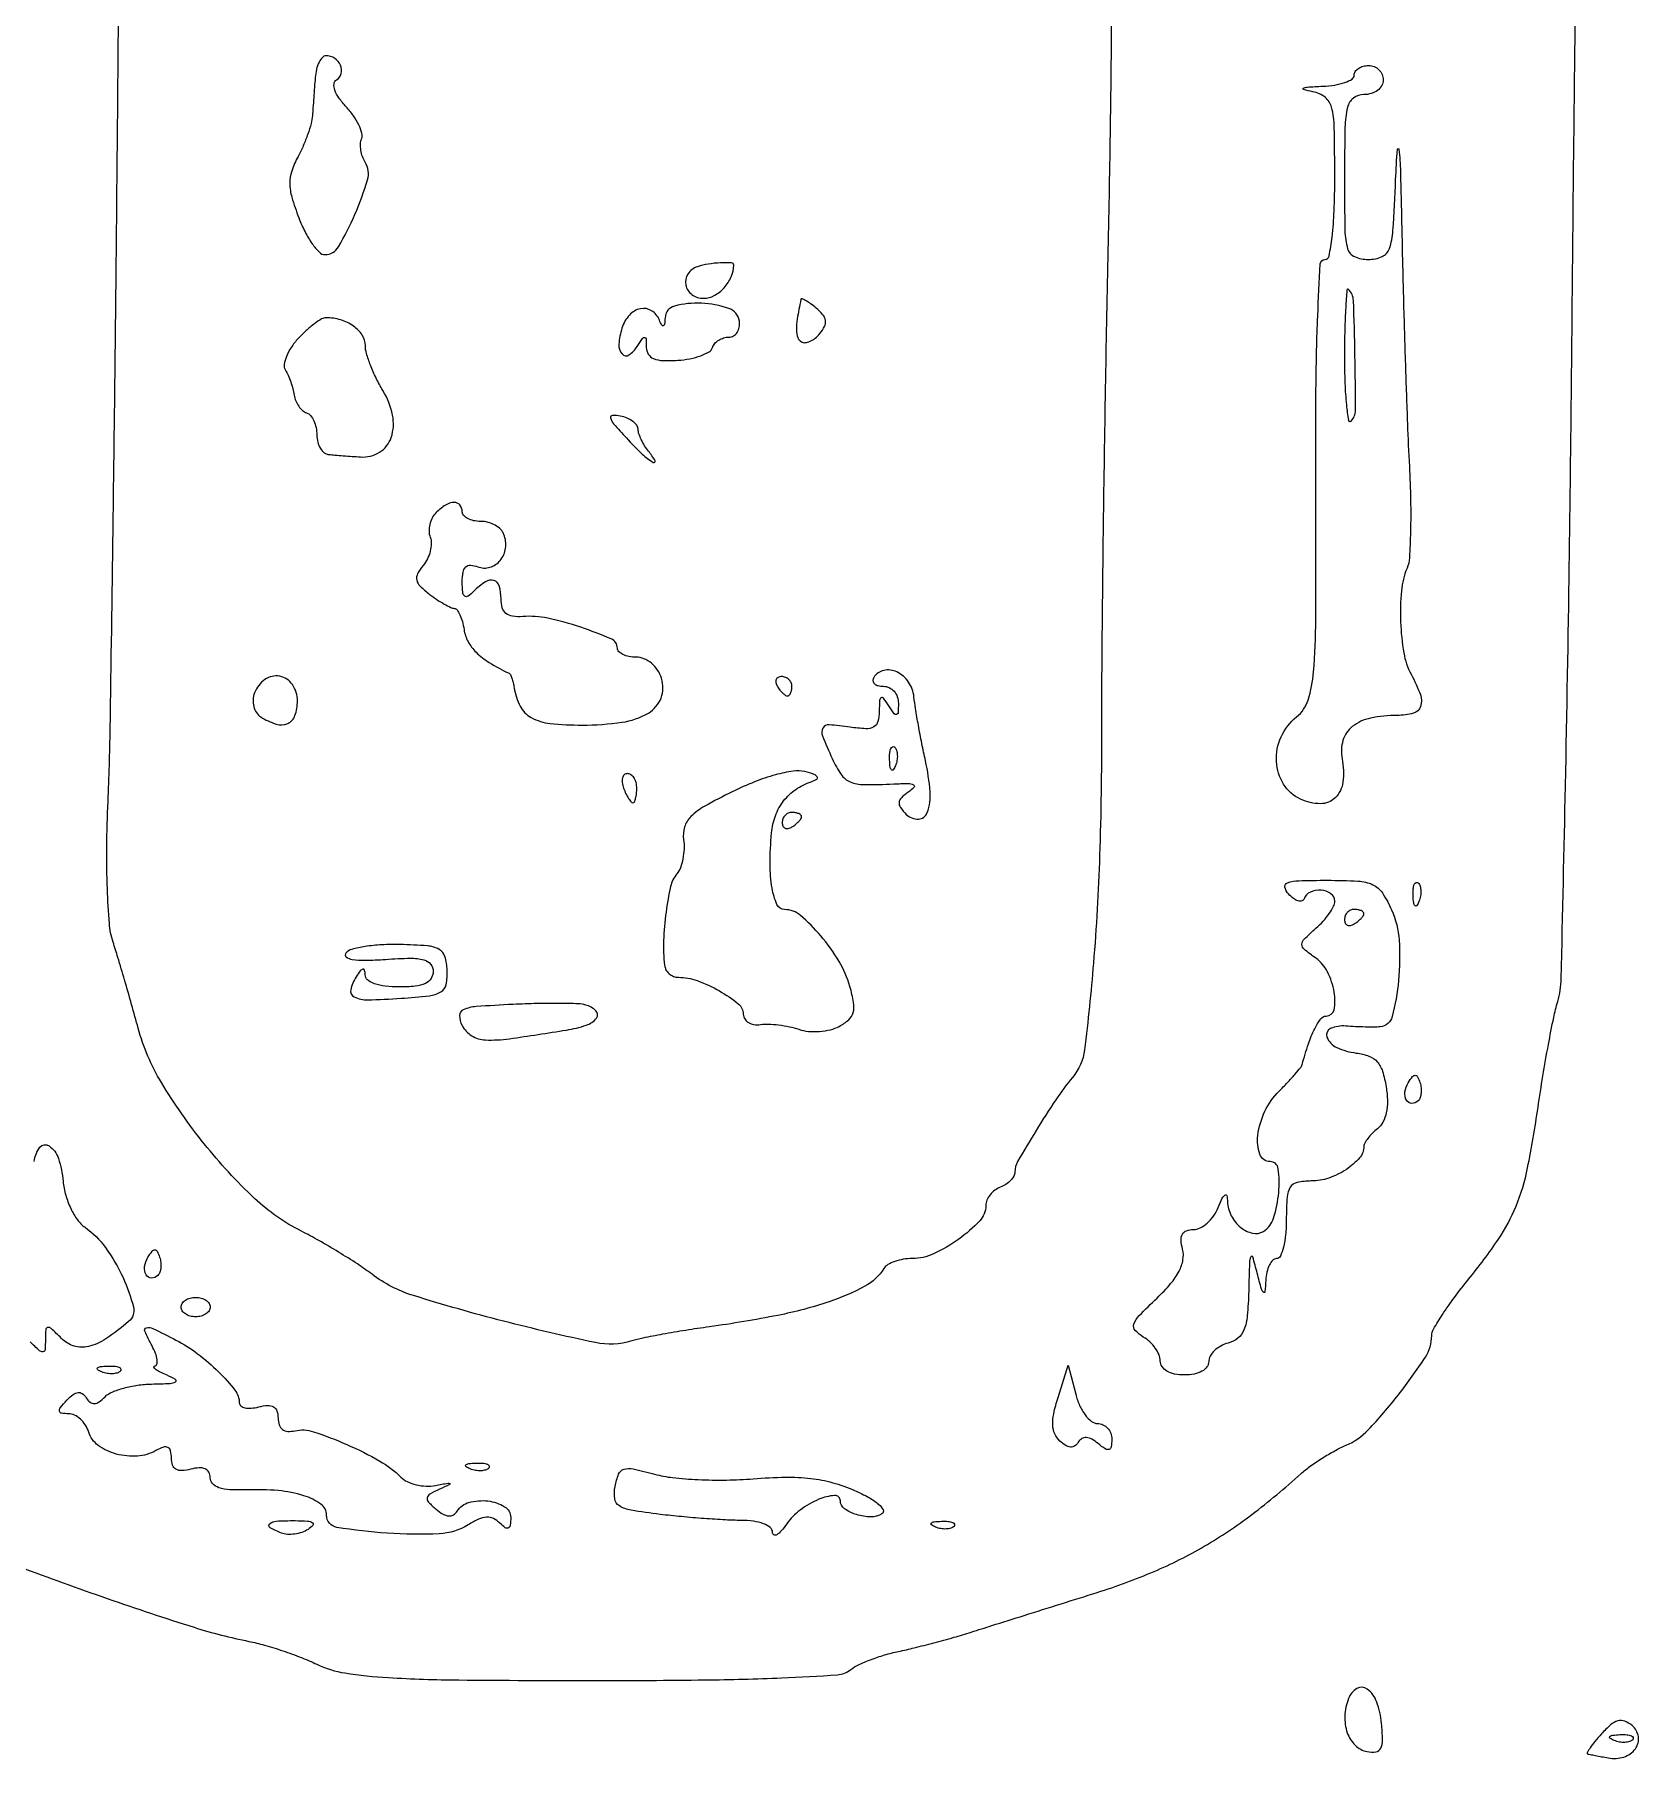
# Model space of a CAD drawing. Extents: x 0 to 5034, y 0 to 2560.
# Drawn here: x 3843.9 to 4009.3, y 468.5 to 646.2 of the extents above; entities that cross this region are included whole.
import ezdxf

# ---------------------------------------------------------------- set-up
doc = ezdxf.new("R2010")
doc.units = 0

msp = doc.modelspace()

# ---------------------------------------------------------------- linework, layer by layer
for points in [[(3954.968118, 649.518646, -0.003647), (3954.599052, 624, 0.001144), (3954.338551, 610.620444, 0.000967), (3954.122731, 596.465625, 0.000974), (3953.976029, 583.556465, 0.002721), (3953.940041, 574.5, -0.008267), (3953.745178, 561.56697, -0.012931), (3953.106011, 550.455573, -0.009706), (3952.184634, 541.518543, -0.144577), (3950.947426, 538.66659, 0.025633), (3949.222283, 536.374618, 0.011471), (3947.182272, 533.199078, 0.006496), (3945.288592, 530.004483, 0.131271), (3945, 528.924206, -0.128526), (3944.89021, 528.504152, -0.063501), (3944.559375, 528.058071, -0.056688), (3944.073691, 527.655112, -0.053278), (3943.5, 527.361626, 0.070531), (3942.926546, 527.042937, 0.063441), (3942.440625, 526.567229, 0.066818), (3942.111736, 526.013384, 0.100949), (3942, 525.465591, -0.192329), (3941.370916, 523.89065, -0.046479), (3939.215853, 522.008623, -0.04733), (3936.619653, 520.486114, -0.109383), (3934.424158, 520, 0.040028), (3933.495784, 519.925559, 0.042826), (3932.612619, 519.704161, 0.04697), (3931.896168, 519.379824, 0.125212), (3931.495605, 518.992888, -0.131981), (3929.534237, 517.148106, -0.042279), (3925.83006, 515.547731, -0.032005), (3920.559381, 514.149413, -0.014421), (3913.5, 512.963051, 0.005038), (3911.054803, 512.599159, 0.005372), (3908.66924, 512.193209, 0.005121), (3906.625502, 511.801131, 0.024784), (3905.480392, 511.50954, -0.127309), (3901.727715, 511.338129, -0.01085), (3892.260202, 513.547992, -0.012942), (3882.976569, 516.186331, -0.08531), (3878.693126, 518.378267, 0.015499), (3877.178172, 519.44205, 0.008235), (3875.241447, 520.669072, 0.008188), (3873.218818, 521.859285, 0.012585), (3871.426692, 522.815961, -0.072877), (3866.581243, 526.207334, -0.034201), (3861.376002, 531.836843, -0.034199), (3856.960503, 538.160995, -0.068826), (3854.575078, 543.745233, 0.002388), (3853.899011, 546.178116, 0.002055), (3853.165524, 548.729521, 0.002069), (3852.48081, 551.039347, 0.005975), (3851.980727, 552.631858, -0.059037), (3851.597193, 554.540726, -0.011096), (3851.389827, 558.102541, -0.011347), (3851.332561, 562.417541, -0.0087), (3851.459039, 567.131858, 0.007146), (3851.682601, 574.598763, 0.000526), (3851.981351, 595.076015, 0.000732), (3852.276218, 619.501193, 0.000555), (3852.530705, 646.297129, -0.001099), (3852.807466, 672.445132, -0.001745)], [(3842.297001, 488.207593, 0.004058), (3851.389299, 484.960094, 0.007169), (3860.347166, 481.985645, 0.02796), (3866, 480.540123, -0.021106), (3867.59272, 480.156006, -0.011731), (3869.5, 479.561169, -0.011683), (3871.405644, 478.867404, -0.018489), (3873, 478.175426, 0.073426), (3875.901209, 477.278398, 0.023694), (3880.387173, 476.801554, 0.012534), (3887.650839, 476.558472, 0.002096), (3901.597013, 476.5, 0.002741), (3913.037146, 476.562707, 0.007956), (3920.945005, 476.775277, 0.005692), (3926.697394, 477.087194, 0.154829), (3928.097013, 477.634527, -0.05972), (3928.871308, 478.120722, -0.019431), (3930.115998, 478.650697, -0.019056), (3931.557125, 479.137204, -0.020354), (3933, 479.500663, 0.008836), (3934.626935, 479.870866, 0.004575), (3936.646875, 480.387843, 0.004546), (3938.713667, 480.957179, 0.006886), (3940.5, 481.493485, -0.000119), (3942.623183, 482.162376, -0.000033), (3945.96875, 483.215255, -0.000033), (3949.760941, 484.408144, -0.000034), (3953.5, 485.583766, 0.024503), (3959.375262, 487.752121, 0.031179), (3964.539241, 490.342148, 0.030468), (3969.433648, 493.606108, 0.021787), (3974.5, 497.810018, -0.027667), (3975.457563, 498.585755, -0.015723), (3976.693445, 499.420632, -0.015665), (3977.995025, 500.185597, -0.024871), (3979.158537, 500.748041, 0.103744), (3981.447882, 502.338918, 0.023136), (3984.570352, 505.968122, 0.021093), (3987.34094, 509.832287, 0.14599), (3988, 512.041395, -0.132502), (3988.186683, 512.73348, -0.012613), (3989.113686, 514.238149, -0.015406), (3990.339232, 515.998389, -0.011549), (3991.791272, 517.86122, 0.022137), (3994.888657, 522.013237, 0.053108), (3996.695188, 525.395668, 0.046383), (3997.882637, 529.349878, 0.013655), (3998.965819, 535.595425, -0.004857), (3999.470171, 538.841706, -0.00494), (4000.034833, 542.059281, -0.004809), (4000.580194, 544.846523, -0.02027), (4000.990746, 546.5, 0.065338), (4001.35641, 548.864708, 0.000481), (4001.793112, 568.740625, 0.001807), (4002.189461, 591.527277, 0.001157), (4002.49296, 618, -0.000652), (4002.768774, 644.383048, -0.001047), (4003.080371, 666.878414, -0.000164)], [(3843.827103, 530.018021, -0.123128), (3844.440868, 531.470748, -0.401327), (3845.377102, 531.624461, -0.166412), (3846.338928, 530.333773, -0.05347), (3846.829115, 527.961724, 0.044912), (3847.097598, 526.540491, 0.0423), (3847.618875, 525.159875, 0.044982), (3848.311396, 523.992622, 0.083797), (3849.092504, 523.222655, -0.084353), (3851.19742, 521.143173, -0.04757), (3853.011032, 518.034313, -0.047168), (3854.076747, 515.009712, -0.28649), (3853.587255, 513.5, -0.027197), (3851.225478, 511.723687, -0.087578), (3849.433671, 510.932611, -0.138628), (3847.962116, 510.983324, -0.119425), (3846.637124, 511.791447, 0.008572), (3845.612392, 512.781632, 0.213567), (3845.25, 512.905881, 0.366563), (3845.039286, 512.691844, 0.018719), (3845, 511.642857, -0.019358), (3844.96015, 510.613964, -0.353131), (3844.75, 510.391234, -0.223837), (3844.390641, 510.504324, -0.010024), (3843.428571, 511.428571, 0.0226)]]:
    msp.add_lwpolyline(points, format="xyb")
for points in [[(3872.82895, 641.75, 0.000574), (3872.755386, 640.767417, 0.000417), (3872.675707, 639.674067, 0.000421), (3872.601844, 638.636513, 0.000925), (3872.547471, 637.84257, -0.049492), (3872.411905, 637.030585, -0.018282), (3872.067617, 635.921119, -0.01791), (3871.600813, 634.729181, -0.020579), (3871.068993, 633.628914, 0.040791), (3870.411363, 632.115256, 0.085165), (3870.209264, 630.850095, 0.068681), (3870.423226, 629.421466, 0.019469), (3871.142035, 627.286344, 0.027108), (3871.785818, 625.836477, 0.036767), (3872.528981, 624.612239, 0.040268), (3873.26205, 623.741156, 0.200298), (3873.83989, 623.5, 0.266206), (3875.225432, 624.293941, 0.029953), (3876.932328, 627.652368, 0.031074), (3878.227051, 631.219166, 0.213051), (3877.983937, 633.025991, -0.055632), (3877.710202, 633.6038, -0.04521), (3877.546618, 634.269621, -0.046893), (3877.509663, 634.919113, -0.082569), (3877.617048, 635.444427, 0.158918), (3877.646783, 636.024598, 0.046169), (3877.330436, 636.874653, 0.041356), (3876.773861, 637.821956, 0.034052), (3876.034699, 638.73238, -0.03272), (3875.284681, 639.651171, -0.068038), (3874.855689, 640.468546, -0.109663), (3874.772996, 641.105997, -0.236194), (3875.026483, 641.516367, 0.191161), (3875.513409, 642.171101, 0.170045), (3875.449392, 643.021082, 0.14725), (3874.843873, 643.733534, 0.144482), (3873.940983, 644, 0.209436), (3873.568029, 643.836614, 0.071613), (3873.226168, 643.339062, 0.056336), (3872.963457, 642.611407, 0.039531)], [(3983, 641.5, -0.130775), (3982.846791, 640.924246, -0.10214), (3982.416667, 640.4375, -0.08892), (3981.769411, 640.111864, -0.072314), (3981, 640, 0.165398), (3979.918496, 639.632181, 0.1727), (3979.308824, 638.6875, 0.052938), (3979.05015, 636.634096, 0.004884), (3979, 631.5, 0.00411), (3979.045565, 625.957085, 0.066404), (3979.32234, 624.113976, 0.223104), (3980.040957, 623.295767, 0.103137), (3981.459558, 623, 0.104392), (3982.875264, 623.298835, 0.209366), (3983.632646, 624.125041, 0.066839), (3983.998731, 625.971592, 0.004691), (3984.277972, 631.25, -0.007961), (3984.463308, 634.366914, -0.913865), (3984.622928, 634.369251, -0.019867), (3984.77298, 632.059028, -0.001159), (3984.934047, 625, 0.001647), (3985.081531, 618.801427, 0.001342), (3985.279125, 612.165172, 0.001355), (3985.494033, 606.055443, 0.003547), (3985.691412, 601.668671, -0.008201), (3985.816397, 598.164699, -0.010549), (3985.810452, 594.941372, -0.008555), (3985.702984, 592.259557, -0.085352), (3985.45049, 591.168671, 0.076859), (3984.872175, 588.848997, 0.032418), (3984.788138, 585.629753, 0.032347), (3985.118899, 582.441875, 0.081011), (3985.873967, 580.235494, -0.031883), (3986.8296, 578.138809, -0.174636), (3986.8518, 576.913955, -0.250652), (3986.109433, 576.21966, -0.065284), (3984.434259, 576, 0.051168), (3981.689248, 575.718349, 0.115988), (3979.808228, 574.843262, 0.155589), (3978.842315, 573.418315, 0.119538), (3978.749579, 571.529662, -0.076533), (3978.836616, 569.120748, -0.171903), (3978.040101, 567.501422, -0.200058), (3976.509018, 566.892932, -0.104775), (3974.475926, 567.359128, -0.145305), (3972.715753, 568.911614, -0.128265), (3971.980696, 571.252297, -0.119541), (3972.46492, 573.786399, -0.116366), (3974.058485, 575.846275, 0.146449), (3975.246972, 577.586063, 0.056928), (3975.816887, 580.475435, 0.019545), (3976.04415, 585.892572, 0.001553), (3976.040382, 600.256568, -0.003038), (3976.067173, 610.145787, -0.008147), (3976.243727, 617.184053, -0.003592), (3976.504418, 622.548423, -0.397979), (3976.981896, 623, 0.359532), (3977.412414, 623.355526, 0.017514), (3977.719809, 625.320135, 0.020297), (3977.932935, 627.992133, 0.009752), (3978, 631.430449, 0.005069), (3977.947148, 636.643487, 0.057141), (3977.670426, 638.689508, 0.164824), (3977.001533, 639.720997, 0.120201), (3975.75, 640.294267, -0.014773), (3974.77851, 640.51133, -0.674817), (3974.75849, 640.659635, -0.114822), (3975.173612, 640.783099, -0.004641), (3976.75, 640.863818, 0.029058), (3977.995078, 640.988713, 0.044589), (3979.045312, 641.253747, 0.055008), (3979.780758, 641.605584, 0.259253), (3980, 642, -0.148195), (3980.115568, 642.381354, -0.098894), (3980.440625, 642.70625, -0.082425), (3980.926543, 642.925306, -0.064853), (3981.5, 643, -0.099038), (3982.072457, 642.885486, -0.097945), (3982.559375, 642.559375, -0.097945), (3982.885486, 642.072457, -0.099038)], [(3912.25, 622.25, 0.165934), (3911.271227, 621.504973, 0.199233), (3911.045288, 620.37875, 0.190944), (3911.684251, 619.387718, 0.156453), (3912.893011, 619, 0.126218), (3913.984903, 619.280095, 0.082786), (3915.010137, 620.088032, 0.080206), (3915.745406, 621.214907, 0.104895), (3916, 622.415121, 0.401313), (3915.772136, 622.653296, 0.022066), (3914.640346, 622.653433, 0.028876), (3913.36254, 622.522979, 0.040591)], [(3922.923489, 618.872445, 0.009389), (3922.550245, 616.865026, 0.044292), (3922.460752, 615.697932, 0.088127), (3922.598839, 614.971289, 0.164877), (3922.97576, 614.514981, 0.167606), (3923.364575, 614.427443, 0.077973), (3923.86974, 614.565244, 0.06403), (3924.409336, 614.895942, 0.050133), (3924.899024, 615.378332, 0.06121), (3925.360527, 616.097617, 0.149907), (3925.453866, 616.712748, 0.136429), (3925.187331, 617.312502, 0.047209), (3924.512331, 617.989766, 0.016104), (3923.926576, 618.444861, 0.030315), (3923.421772, 618.766791, 0.037664), (3923.045648, 618.94011, 0.460042)], [(3979, 613, 0.008638), (3979.047806, 610.233127, 0.016574), (3979.197942, 608.018776, 0.015411), (3979.408895, 606.425811, 0.610945), (3979.673846, 606.340513, 0.198734), (3980.135623, 607.454262, 0.004862), (3980.08444, 613.117248, 0.005021), (3979.921733, 618.764538, 0.188836), (3979.419164, 619.91417, 0.638864), (3979.251552, 619.85268, 0.005404), (3979.123129, 618.056037, 0.00977), (3979.029888, 615.783732, 0.005368)], [(3871.073536, 614.848556, 0.040031), (3870.357068, 613.944227, 0.051285), (3869.85984, 613.006398, 0.060816), (3869.634945, 612.172901, 0.177098), (3869.75646, 611.598556, -0.035702), (3870.036104, 611.071342, -0.019237), (3870.307567, 610.387408, -0.019068), (3870.531799, 609.665704, -0.028334), (3870.667424, 609.018152, 0.060069), (3870.831373, 608.425299, 0.05481), (3871.135133, 607.868348, 0.058417), (3871.525465, 607.428229, 0.102059), (3871.945544, 607.184819, -0.138842), (3872.349312, 606.909965, -0.065602), (3872.690254, 606.373561, -0.057483), (3872.92172, 605.675864, -0.051418), (3873, 604.916667, 0.06273), (3873.093299, 604.17594, 0.075867), (3873.367188, 603.531795, 0.089448), (3873.772854, 603.080227, 0.144911), (3874.25, 602.893701, 0.001448), (3874.867736, 602.842971, 0.000567), (3875.720313, 602.776415, 0.000562), (3876.642708, 602.706503, 0.0007), (3877.5, 602.643701, 0.157945), (3879.461655, 603.127024, 0.174514), (3880.671757, 604.653267, 0.134011), (3880.806653, 606.960774, 0.083374), (3879.808894, 609.5, -0.021467), (3879.119108, 610.769152, -0.02103), (3878.535545, 612.101385, -0.021467), (3878.124031, 613.311161, -0.070787), (3878.003738, 614.143011, 0.146167), (3877.683709, 615.20554, 0.093573), (3876.780429, 616.138131, 0.081147), (3875.462051, 616.779572, 0.072849), (3873.957168, 617, 0.136655), (3873.496043, 616.871572, 0.02444), (3872.747407, 616.368013, 0.024797), (3871.905398, 615.672255, 0.020155)], [(3908.920455, 617, -0.01602), (3908.864684, 616.339392, -0.268505), (3908.738311, 616.169977, -0.393962), (3908.576545, 616.228169, -0.022847), (3908.337719, 616.75, 0.156254), (3907.527144, 617.725087, 0.196947), (3906.382119, 617.931497, 0.159961), (3905.23667, 617.263739, 0.104991), (3904.476082, 615.924639, 0.057237), (3904.155434, 614.283783, 0.194429), (3904.476926, 613.264143, 0.383146), (3905.183637, 613.157688, 0.106552), (3906.03906, 614.02896, -0.009021), (3906.589697, 614.865829, -0.271859), (3906.808942, 614.969021, -0.370461), (3906.953754, 614.819752, -0.012711), (3906.984687, 613.942691, 0.139628), (3907.191506, 613.242719, 0.154998), (3907.72989, 612.79063, 0.089302), (3908.694761, 612.582138, 0.025956), (3910.221917, 612.608441, 0.03054), (3911.4819, 612.773401, 0.039666), (3912.603561, 613.084474, 0.044303), (3913.45305, 613.482711, 0.182518), (3913.80525, 613.91575, -0.099693), (3914.04281, 614.330196, -0.070379), (3914.450654, 614.681501, -0.067402), (3914.960115, 614.918819, -0.075476), (3915.494849, 615, 0.129677), (3915.981959, 615.128495, 0.118449), (3916.361901, 615.483604, 0.10343), (3916.573422, 616.017457, 0.079377), (3916.581405, 616.646312, 0.280724), (3915.497292, 617.951623, 0.071173), (3912.67138, 618.489952, 0.075032), (3909.901881, 618.201863, 0.327282)], [(3904.924314, 604.608088, 0.014251), (3906.566741, 602.939164, 0.057135), (3907.704703, 602.072729, 0.761985), (3907.886126, 602.247124, 0.048943), (3907.207482, 603.25, -0.033195), (3906.808052, 603.802041, -0.029065), (3906.465349, 604.426563, -0.030178), (3906.222494, 605.028595, -0.07285), (3906.137858, 605.5, 0.155512), (3905.992796, 605.909101, 0.07121), (3905.585527, 606.311438, 0.060331), (3904.994852, 606.646983, 0.050047), (3904.302821, 606.858088, 0.058907), (3903.482771, 606.922508, 0.483367), (3903.291525, 606.660763, 0.112713), (3903.614618, 606.060787, 0.00761)], [(3885.278145, 596.878145, 0.077369), (3884.888988, 596.345491, 0.061733), (3884.642618, 595.677264, 0.0627), (3884.569444, 594.98081, 0.08668), (3884.690021, 594.36541, -0.097402), (3884.802006, 593.721588, -0.055742), (3884.696766, 592.937036, -0.052695), (3884.405862, 592.140114, -0.059426), (3883.963491, 591.456009, 0.05239), (3883.39672, 590.605921, 0.175779), (3883.307816, 589.953103, 0.145918), (3883.656792, 589.317994, 0.032673), (3884.601615, 588.500548, 0.014823), (3885.378321, 587.948068, 0.01773), (3886.142231, 587.476366, 0.016654), (3886.806318, 587.1269, 0.101447), (3887.180449, 587.031803, -0.228881), (3887.464063, 586.878071, -0.048521), (3887.754884, 586.378405, -0.041669), (3888.008391, 585.67706, -0.028974), (3888.180449, 584.852128, 0.087143), (3888.596456, 583.603226, 0.076312), (3889.427487, 582.504857, 0.056254), (3890.783182, 581.456248, 0.023151), (3892.825035, 580.341631, -0.170139), (3892.963282, 580.201985, -0.026202), (3893.114248, 579.835679, -0.026727), (3893.251613, 579.366966, -0.020356), (3893.353156, 578.841631, 0.083821), (3893.975945, 576.946337, 0.147308), (3895.123172, 575.780249, 0.099592), (3897.074067, 575.171399, 0.026001), (3900.367887, 575, 0.035218), (3904.478307, 575.28988, 0.098272), (3907.19455, 576.24073, 0.170795), (3908.500033, 577.791202, 0.168784), (3908.555163, 579.826196, 0.071174), (3908.143623, 580.679372, 0.071909), (3907.510539, 581.37955, 0.076069), (3906.741278, 581.840945, 0.097411), (3905.932612, 582, -0.045768), (3905.192879, 582.067854, -0.065691), (3904.567705, 582.270969, -0.085726), (3904.145566, 582.570026, -0.198393), (3904, 582.922448, 0.299359), (3903.369977, 583.880432, 0.020971), (3900.217508, 585.086448, 0.028355), (3896.81125, 586.017261, 0.071316), (3894.25, 586.190841, -0.051258), (3893.19449, 586.220092, -0.138399), (3892.511661, 586.512969, -0.154649), (3892.127734, 587.094269, -0.069318), (3892, 588.011202, 0.066566), (3891.82156, 589.345595, 0.263434), (3891.260166, 589.91191, 0.218972), (3890.388977, 589.774408, 0.04947), (3889.2, 588.8, -0.042776), (3888.595123, 588.290625, -0.335139), (3888.25, 588.301795, -0.205306), (3888.04406, 588.690972, -0.020434), (3888, 589.768615, -0.040883), (3888.081646, 590.76548, -0.160543), (3888.363735, 591.304936, -0.211769), (3888.854878, 591.486025, -0.075714), (3889.600925, 591.322898, 0.163048), (3890.854763, 591.268752, 0.153802), (3891.923289, 591.976949, 0.138007), (3892.467474, 593.242847, 0.125179), (3892.300491, 594.659316, 0.108159), (3891.963144, 595.172102, 0.066426), (3891.381076, 595.606174, 0.061852), (3890.655165, 595.899963, 0.065348), (3889.893011, 596, -0.050854), (3889.168668, 596.073863, -0.070807), (3888.556072, 596.29375, -0.0909), (3888.144157, 596.618285, -0.182536), (3888, 597, 0.172401), (3887.753696, 597.6931, 0.23748), (3887.160728, 597.95903, 0.13186), (3886.271925, 597.67731, 0.054113)], [(3866.573119, 578.32995, 0.078664), (3866.424298, 577.629679, 0.076557), (3866.496733, 576.91077, 0.081093), (3866.773398, 576.282939, 0.107533), (3867.21613, 575.845262, 0.063837), (3868.7984, 575.104392, 0.182658), (3869.991492, 575.165199, 0.208904), (3870.742652, 575.976937, 0.083889), (3871, 577.5, 0.149145), (3870.489035, 579.17487, 0.200954), (3869.179481, 580.036511, 0.201492), (3867.649602, 579.7067, 0.149703)], [(3920.5, 579, 0.029505), (3920.768994, 578.617226, 0.035638), (3921.066025, 578.29375, 0.038439), (3921.34829, 578.065539, 0.151918), (3921.559017, 578, 0.210953), (3921.727648, 578.07446, 0.081139), (3921.870461, 578.29375, 0.061769), (3921.967655, 578.617151, 0.042167), (3922, 579, 0.105053), (3921.918938, 579.381556, 0.099167), (3921.688914, 579.70625, 0.09642), (3921.345238, 579.923877, 0.093332), (3920.940983, 580, 0.108972), (3920.586039, 579.921712, 0.182303), (3920.3746, 579.70625, 0.161196), (3920.343488, 579.3821, 0.082592)], [(3930.444954, 579.910933, 0.158234), (3930.360563, 579.565646, 0.191241), (3930.505305, 579.267587, 0.126796), (3930.88443, 579.066068, 0.059147), (3931.440983, 579, -0.111771), (3932.034515, 578.865642, -0.10102), (3932.537541, 578.485937, -0.095411), (3932.87219, 577.918173, -0.088002), (3932.984687, 577.25, -0.011938), (3932.952739, 576.271084, -0.327416), (3932.798096, 576.083458, -0.309569), (3932.563444, 576.169589, -0.011213), (3932, 577, 0.018236), (3931.465894, 577.76386, 0.38041), (3931.213538, 577.814257, 0.252117), (3931.049179, 577.544344, 0.011413), (3931.015313, 576.423193, -0.063184), (3930.872591, 575.361066, -0.206298), (3930.443489, 574.815715, -0.137803), (3929.615587, 574.627655, -0.023807), (3928, 574.786692, 0.018269), (3925.831931, 575.024378, 0.289462), (3925.20679, 574.690241, 0.227711), (3925.153021, 573.907956, 0.012092), (3926.160515, 571.547053, 0.041607), (3927.083409, 569.899815, 0.147663), (3928.011692, 569.143404, 0.097584), (3929.424009, 568.86303, 0.012781), (3932.5, 568.937297, -0.010153), (3934.007872, 568.981632, -0.131618), (3934.547211, 568.842396, -0.491696), (3934.586657, 568.567377, -0.052036), (3934.008359, 568.0849, 0.041958), (3933.290945, 567.510429, 0.182174), (3933.05731, 567.02841, 0.180142), (3933.198668, 566.508601, 0.040876), (3933.8, 565.8, 0.207201), (3935.047868, 565.306242, 0.307829), (3935.965334, 565.973903, 0.10598), (3936.255103, 568.135066, 0.034993), (3935.780645, 571.320807, -0.005384), (3935.40735, 573.098036, -0.004573), (3935.050584, 574.982344, -0.004612), (3934.757199, 576.704378, -0.012929), (3934.594141, 577.916959, 0.123317), (3934.032347, 579.440808, 0.131808), (3932.829335, 580.475016, 0.166015), (3931.475514, 580.636822, 0.204571)], [(3932.683114, 570.8125, -0.054073), (3932.461564, 570.395823, -0.470617), (3932.279315, 570.37858, -0.168741), (3932.137993, 570.670344, -0.018894), (3932.078947, 571.416667, -0.028489), (3932.089945, 572.112848, -0.077125), (3932.200665, 572.592839, -0.208169), (3932.385309, 572.77538, -0.296942), (3932.604167, 572.729167, -0.126455), (3932.797407, 572.402231, -0.060344), (3932.876576, 571.916927, -0.05415), (3932.839148, 571.359369, -0.051402)], [(3904.638374, 568.5, 0.02136), (3904.887494, 567.925442, 0.030395), (3905.160341, 567.440625, 0.030693), (3905.420671, 567.087111, 0.222225), (3905.606989, 567, 0.289661), (3905.758929, 567.096084, 0.046727), (3905.884553, 567.440625, 0.039339), (3905.971531, 567.925176, 0.024748), (3906, 568.5, 0.062722), (3905.92777, 569.073532, 0.08088), (3905.715469, 569.559375, 0.098158), (3905.400789, 569.884506, 0.152681), (3905.031385, 570, 0.184534), (3904.710807, 569.877514, 0.147206), (3904.516384, 569.559375, 0.100118), (3904.488865, 569.074366, 0.055937)], [(3915.853725, 568.129256, 0.013267), (3913.007247, 566.636329, 0.066729), (3911.571706, 565.561168, 0.125662), (3910.927137, 564.497203, 0.109306), (3910.826764, 563.194958, -0.045012), (3910.876294, 562.221934, -0.038817), (3910.757076, 561.204983, -0.040668), (3910.499722, 560.294896, -0.08416), (3910.130667, 559.657444, 0.118307), (3909.491894, 558.35905, 0.021893), (3909.017083, 555.718378, 0.024365), (3908.767111, 552.798606, 0.036822), (3908.861263, 550.25, 0.098996), (3909.013026, 549.772758, 0.08784), (3909.341308, 549.367188, 0.086635), (3909.793465, 549.09476, 0.092619), (3910.300635, 549, -0.087729), (3912.231079, 548.658662, -0.041999), (3914.523052, 547.596484, -0.03943), (3916.464766, 546.277365, -0.226061), (3916.992198, 545.187142, 0.139742), (3917.13214, 544.707047, 0.117416), (3917.511771, 544.334696, 0.098701), (3918.080669, 544.130127, 0.073342), (3918.75, 544.128785, -0.045142), (3919.5782, 544.173713, -0.021915), (3920.635779, 544.089084, -0.021534), (3921.737142, 543.903726, -0.028975), (3922.712227, 543.636245, 0.059119), (3923.703533, 543.427477, 0.040682), (3924.852862, 543.418115, 0.040931), (3925.977475, 543.593829, 0.063734), (3926.892962, 543.942715, 0.059766), (3927.872522, 544.628497, 0.146183), (3928.328224, 545.371254, 0.10942), (3928.370926, 546.386744, 0.025844), (3927.985619, 548.050143, 0.064484), (3926.869984, 550.630472, 0.041798), (3924.977076, 553.279544, 0.041022), (3922.883033, 555.371172, 0.173975), (3921.25, 555.982723, -0.293512), (3920.458867, 556.506504, -0.061579), (3919.957626, 558.17404, -0.043454), (3919.751568, 560.677078, -0.021214), (3919.90264, 563.879594, -0.066506), (3920.305093, 565.659433, -0.075997), (3921.151762, 567.18416, -0.077018), (3922.404223, 568.370908, -0.070863), (3923.992067, 569.164022, 0.051098), (3924.55925, 569.41994, 0.426675), (3924.618886, 569.665491, 0.171924), (3924.297073, 569.91626, 0.016415), (3923.327934, 570.203992, 0.102978), (3922.134683, 570.264358, 0.029029), (3920.30407, 569.868953, 0.026592), (3918.14766, 569.1449, 0.019852)], [(3921, 564.940983, 0.108972), (3921.078288, 564.586039, 0.182303), (3921.29375, 564.3746, 0.161196), (3921.6179, 564.343488, 0.082592), (3922, 564.5, 0.029505), (3922.382774, 564.768994, 0.035638), (3922.70625, 565.066025, 0.038439), (3922.934461, 565.34829, 0.151918), (3923, 565.559017, 0.210953), (3922.92554, 565.727648, 0.081139), (3922.70625, 565.870461, 0.061769), (3922.382849, 565.967655, 0.042167), (3922, 566, 0.105053), (3921.618444, 565.918938, 0.099167), (3921.29375, 565.688914, 0.09642), (3921.076123, 565.345238, 0.093332)], [(3983.86191, 555.949838, -0.087387), (3984.633013, 552.831112, -0.04128), (3984.572888, 548.67224, -0.038049), (3983.921039, 544.942693, -0.317257), (3982.688727, 543.889309, -0.022259), (3982.074313, 543.859586, -0.007029), (3981.155326, 543.868986, -0.007004), (3980.129438, 543.908291, -0.007721), (3979.137916, 543.975563, 0.12301), (3977.562512, 543.718728, 0.404046), (3977.193407, 542.836925, 0.195361), (3978.215798, 541.755666, 0.077352), (3980.221878, 541.193733, -0.059056), (3981.5201, 540.880582, -0.124373), (3982.368813, 540.297271, -0.105637), (3982.921821, 539.310207, -0.035522), (3983.298903, 537.693733, -0.034348), (3983.428177, 536.253092, -0.056509), (3983.315817, 535.036213, -0.069599), (3982.970864, 534.073148, -0.105094), (3982.404144, 533.389757, 0.028587), (3981.866715, 532.912471, 0.032686), (3981.412467, 532.396738, 0.034628), (3981.092075, 531.915643, 0.130302), (3981, 531.568329, -0.181282), (3980.553942, 530.378473, -0.068093), (3979.190975, 529.189115, -0.062864), (3977.38157, 528.301769, -0.082784), (3975.571429, 528, 0.050678), (3974.128747, 527.853398, 0.201908), (3973.410714, 527.361111, 0.127469), (3973.075167, 526.340941, 0.016051), (3973, 524, -0.023598), (3972.92761, 522.467056, -0.037669), (3972.70625, 521.175, -0.04382), (3972.387127, 520.251055, -0.295869), (3972, 520, 0.20327), (3971.608594, 519.834019, 0.076996), (3971.258995, 519.339062, 0.060019), (3971.000436, 518.611308, 0.042261), (3970.881685, 517.75, -0.010992), (3970.795664, 516.597802, -0.60596), (3970.636409, 516.533321, -0.151324), (3970.432933, 516.853896, -0.004006), (3970, 518.5, 0.00903), (3969.544097, 520.165231, 0.687893), (3969.345082, 520.181266, 0.103565), (3969.203326, 519.601227, 0.002219), (3969.118315, 516.65638, -0.015764), (3968.974979, 514.097071, -0.072244), (3968.634187, 512.652717, -0.12918), (3968.008767, 511.80011, -0.106702), (3967, 511.289749, 0.060903), (3966.235306, 510.986593, 0.065681), (3965.5875, 510.514007, 0.073972), (3965.149263, 509.951305, 0.129214), (3965, 509.383369, -0.164298), (3964.814593, 508.834362, -0.103874), (3964.298204, 508.388337, -0.078166), (3963.498041, 508.096803, -0.048383), (3962.5, 508, -0.047638), (3961.475145, 508.097865, -0.084014), (3960.680942, 508.395031, -0.112673), (3960.181218, 508.860644, -0.150195), (3960, 509.45031, 0.100383), (3959.872344, 510.079749, 0.054389), (3959.485938, 510.7724, 0.051043), (3958.919361, 511.419002, 0.056107), (3958.25, 511.914435, -0.079371), (3957.418084, 512.591985, -0.273301), (3957.288313, 513.247881, -0.108732), (3957.829708, 514.121372, -0.009875), (3959.664116, 515.934546, 0.025731), (3961.070706, 517.415889, 0.056623), (3961.944629, 518.707265, 0.076961), (3962.342013, 519.874287, 0.108006), (3962.297484, 520.97042, -0.046357), (3962.143539, 521.905732, -0.144498), (3962.279268, 522.522746, -0.184418), (3962.698581, 522.877739, -0.084647), (3963.415593, 523, 0.117166), (3964.113267, 523.165764, 0.06404), (3964.845761, 523.660938, 0.058376), (3965.500246, 524.389588, 0.058321), (3965.968838, 525.25, -0.012615), (3966.391614, 526.22964, -0.142603), (3966.666147, 526.545227, -0.518195), (3966.856007, 526.468371, -0.047797), (3966.936614, 525.872445, 0.111217), (3967.322465, 524.424618, 0.099865), (3968.301671, 523.216305, 0.117681), (3969.533962, 522.611288, 0.200937), (3970.645391, 522.807202, 0.176329), (3971.688886, 524.177989, 0.051829), (3972.217304, 526.811529, 0.056527), (3972.172068, 529.25911, 0.376227), (3971.326807, 530, -0.319893), (3970.265777, 530.756216, -0.115264), (3970.064665, 532.704525, -0.079583), (3970.793365, 535.187286, -0.085477), (3972.25, 537.25, 0.007524), (3973.121637, 538.148274, 0.010241), (3973.878578, 538.985937, 0.007415), (3974.482728, 539.703926, 0.105857), (3974.634522, 540, -0.015225), (3975.279315, 542.135253, -0.03428), (3975.925458, 543.697172, -0.044719), (3976.54984, 544.7152, -0.237114), (3977.116631, 545, 0.357183), (3977.923476, 545.66067, 0.093966), (3977.943559, 547.457252, 0.071811), (3977.248955, 549.55625, 0.121421), (3976.055448, 550.960035, -0.017184), (3974.846514, 551.896142, -0.222975), (3974.610896, 552.398223, -0.202758), (3974.834925, 552.927965, -0.014042), (3976.055448, 554.04809, 0.030294), (3976.799648, 554.777001, 0.03286), (3977.428788, 555.571913, 0.034848), (3977.870081, 556.31797, 0.116644), (3978, 556.867295, 0.246059), (3977.606187, 557.619086, 0.134004), (3976.597654, 557.97506, 0.12206), (3975.478665, 557.782944, 0.203667), (3974.833333, 557.098522, -0.231552), (3974.598856, 556.874974, -0.152502), (3974.219148, 556.873537, -0.088428), (3973.728971, 557.125797, -0.043861), (3973.210573, 557.598522, -0.140719), (3972.861108, 558.296526, -0.370371), (3973.120609, 558.74471, -0.077218), (3974.279339, 558.958457, -0.007072), (3977.216462, 559, -0.013441), (3980.413735, 558.914036, -0.094414), (3981.919715, 558.542255, -0.139842), (3982.904951, 557.698524, -0.042028)], [(3986.683114, 556.8125, -0.054073), (3986.461564, 556.395823, -0.470617), (3986.279315, 556.37858, -0.168741), (3986.137993, 556.670344, -0.018894), (3986.078947, 557.416667, -0.028489), (3986.089945, 558.112848, -0.077125), (3986.200665, 558.592839, -0.208169), (3986.385309, 558.77538, -0.296942), (3986.604167, 558.729167, -0.126455), (3986.797407, 558.402231, -0.060344), (3986.876576, 557.916927, -0.05415), (3986.839148, 557.359369, -0.051402)], [(3979, 554.940983, 0.108972), (3979.078288, 554.586039, 0.182303), (3979.29375, 554.3746, 0.161196), (3979.6179, 554.343488, 0.082592), (3980, 554.5, 0.029505), (3980.382774, 554.768994, 0.035638), (3980.70625, 555.066025, 0.038439), (3980.934461, 555.34829, 0.151918), (3981, 555.559017, 0.210953), (3980.92554, 555.727648, 0.081139), (3980.70625, 555.870461, 0.061769), (3980.382849, 555.967655, 0.042167), (3980, 556, 0.105053), (3979.618444, 555.918938, 0.099167), (3979.29375, 555.688914, 0.09642), (3979.076123, 555.345238, 0.093332)], [(3875.997017, 551.5, 0.419817), (3876.036893, 551.110345, 0.12954), (3876.637851, 550.844692, 0.044685), (3877.981806, 550.751452, 0.01258), (3880.083345, 550.846513, -0.011961), (3882.668928, 550.966673, -0.067975), (3884.034356, 550.811411, -0.162802), (3884.730227, 550.363674, -0.170702), (3885, 549.596513, -0.145031), (3884.783272, 548.865052, -0.142639), (3884.201931, 548.364037, -0.082478), (3883.155299, 548.081829, -0.024702), (3881.5, 548, -0.028612), (3880.060339, 548.08245, -0.056868), (3878.948893, 548.340379, -0.083693), (3878.233827, 548.739083, -0.224383), (3877.984687, 549.25, 0.054277), (3877.926117, 549.732905, 0.409565), (3877.750153, 549.844258, 0.180775), (3877.479528, 549.670438, 0.019534), (3877.05067, 549.047746, 0.086055), (3876.497478, 547.710953, 0.349611), (3876.856086, 546.972313, 0.117704), (3878.235592, 546.675641, 0.011356), (3881.683693, 546.831639, 0.011491), (3884.606244, 547.09804, 0.107832), (3885.793871, 547.503131, 0.208692), (3886.33092, 548.262174, 0.062088), (3886.447403, 549.710202, 0.061263), (3886.207214, 551.142748, 0.19769), (3885.612911, 551.879417, 0.107048), (3884.409943, 552.236206, 0.012377), (3881.581627, 552.378563, 0.019869), (3879.700397, 552.351857, 0.025534), (3877.980006, 552.170578, 0.024896), (3876.597092, 551.881857, 0.156825)], [(3893.240486, 546.202036, 0.005889), (3889.449762, 545.976818, 0.079973), (3888.105561, 545.661053, 0.310029), (3887.711755, 545.058927, 0.117875), (3887.979877, 544.037601, 0.132122), (3888.976079, 542.977044, 0.12818), (3890.381538, 542.543847, 0.046558), (3892.872483, 542.666085, 0.004696), (3898.75, 543.563251, 0.038657), (3900.795203, 544.05972, 0.150088), (3901.849065, 544.80158, 0.383625), (3901.794767, 545.542585, 0.122316), (3900.75, 546.143011, 0.061396), (3899.950218, 546.268428, 0.006262), (3898.028455, 546.307608, 0.007749), (3895.728928, 546.290042, 0.006107)], [(3986.604167, 536.270833, -0.198339), (3985.941134, 535.995338, -0.274516), (3985.399603, 536.315272, -0.160291), (3985.239822, 537.176395, -0.105175), (3985.582949, 538.134215, -0.024362), (3986.012891, 538.759582, -0.233206), (3986.294341, 538.899578, -0.286646), (3986.536207, 538.749629, -0.033951), (3986.787251, 538.138246, -0.052621), (3986.903448, 537.610215, -0.052345), (3986.907167, 537.068604, -0.057227), (3986.805016, 536.594136, -0.115259)], [(3856.604167, 518.270833, -0.198339), (3855.941134, 517.995338, -0.274516), (3855.399603, 518.315272, -0.160291), (3855.239822, 519.176395, -0.105175), (3855.582949, 520.134215, -0.024362), (3856.012891, 520.759582, -0.233206), (3856.294341, 520.899578, -0.286646), (3856.536207, 520.749629, -0.033951), (3856.787251, 520.138246, -0.052621), (3856.903448, 519.610215, -0.052345), (3856.907167, 519.068604, -0.057227), (3856.805016, 518.594136, -0.115259)], [(3862, 515, -0.148195), (3861.884432, 514.618646, -0.098894), (3861.559375, 514.29375, -0.082425), (3861.073457, 514.074694, -0.064853), (3860.5, 514, -0.064853), (3859.926543, 514.074694, -0.082425), (3859.440625, 514.29375, -0.098894), (3859.115568, 514.618646, -0.148195), (3859, 515, -0.148195), (3859.115568, 515.381354, -0.098894), (3859.440625, 515.70625, -0.082425), (3859.926543, 515.925306, -0.064853), (3860.5, 516, -0.064853), (3861.073457, 515.925306, -0.082425), (3861.559375, 515.70625, -0.098894), (3861.884432, 515.381354, -0.148195)], [(3858.466621, 511.601695, -0.042088), (3860.707282, 510.188455, -0.033363), (3862.872538, 508.314012, -0.031529), (3864.555315, 506.424248, -0.167667), (3865, 505.135433, 0.23435), (3865.158381, 504.816075, 0.110583), (3865.5875, 504.619406, 0.073501), (3866.233776, 504.578809, 0.04297), (3867, 504.710251, -0.048166), (3867.923466, 504.858826, -0.148947), (3868.531505, 504.714881, -0.183011), (3868.881162, 504.283023, -0.079815), (3869, 503.543307, 0.082457), (3869.115444, 502.848038, 0.152355), (3869.450406, 502.390042, 0.14445), (3870.001181, 502.188974, 0.071439), (3870.75, 502.248645, -0.136543), (3872.649646, 502.155004, -0.022905), (3876.085784, 500.836212, -0.02594), (3879.492145, 499.130952, -0.06745), (3881.669721, 497.473136, 0.086856), (3882.331305, 497.00865, 0.050301), (3883.250488, 496.685229, 0.048312), (3884.269002, 496.540385, 0.058256), (3885.232409, 496.609545, -0.002286), (3886.542507, 496.852646, -0.234546), (3886.714937, 496.802715, -0.536073), (3886.697945, 496.69468, -0.003465), (3885.65305, 496.223431, 0.024144), (3884.64559, 495.717955, 0.22758), (3884.375952, 495.33212, 0.238166), (3884.514544, 494.892219, 0.026317), (3885.314022, 494.154348, 0.041254), (3886.023288, 493.65835, 0.108919), (3886.609966, 493.46989, 0.157927), (3887.086885, 493.576253, 0.121727), (3887.469989, 493.951442, -0.19039), (3888.694229, 494.864743, -0.095774), (3890.647427, 495.008964, -0.106574), (3892.366498, 494.420892, -0.263037), (3893, 493.3, -0.030649), (3892.951493, 492.509407, -0.251643), (3892.75, 492.22453, -0.282612), (3892.422118, 492.253695, -0.036472), (3891.865243, 492.734757, 0.086964), (3891.209463, 493.194958, 0.124157), (3890.514474, 493.329603, 0.092532), (3889.689657, 493.127562, 0.032951), (3888.615243, 492.5536, -0.128216), (3885.634756, 491.626802, -0.028682), (3880.265554, 491.685397, -0.023583), (3875.074965, 492.287157, -0.36736), (3874, 493.552803, 0.243304), (3873.413981, 494.685806, 0.077726), (3871.661704, 495.556132, 0.055071), (3869.020686, 496.080009, 0.031014), (3865.75, 496.157809, -0.022032), (3864.031016, 496.167835, -0.068418), (3862.89441, 496.382319, -0.123938), (3862.243321, 496.799419, -0.190875), (3862, 497.413578, 0.122613), (3861.861251, 497.97087, 0.169053), (3861.486098, 498.318851, 0.119812), (3860.862081, 498.428806, 0.047963), (3860, 498.289749, -0.048091), (3859.080742, 498.141711, -0.14676), (3858.471594, 498.282976, -0.182606), (3858.120299, 498.7084, -0.08244), (3858, 499.433059, 0.054548), (3857.917904, 500.183338, 0.229231), (3857.644597, 500.52927, 0.200901), (3857.17312, 500.555201, 0.042182), (3856.404666, 500.206586, -0.110631), (3854.488618, 499.635147, -0.084506), (3852.305223, 499.852313, -0.090546), (3850.449131, 500.745127, -0.159974), (3849.464963, 502.110393, 0.065958), (3849.125706, 502.832785, 0.065234), (3848.608986, 503.444928, 0.070977), (3848.000749, 503.85902, 0.1145), (3847.393186, 504, -0.036602), (3846.66182, 504.05361, -0.335213), (3846.451776, 504.266968, -0.205328), (3846.554426, 504.631707, -0.017191), (3847.210573, 505.389335, -0.038874), (3847.851566, 505.980486, -0.135483), (3848.365814, 506.196656, -0.193786), (3848.80628, 506.082205, -0.093824), (3849.208359, 505.647695, 0.081217), (3849.61013, 505.191114, 0.188117), (3850.037013, 505.051921, 0.14233), (3850.532025, 505.226719, 0.04082), (3851.158359, 505.758359, -0.097232), (3851.877197, 506.241269, -0.032622), (3853.078081, 506.655914, -0.031026), (3854.499887, 506.951855, -0.030856), (3855.95, 507.070285, 0.005834), (3857.879669, 507.131018, 0.124933), (3858.421963, 507.293855, 0.574118), (3858.419012, 507.543256, 0.027698), (3857.5, 508, -0.015886), (3856.782111, 508.335888, -0.045991), (3856.318148, 508.627618, -0.179843), (3856.200195, 508.815054, -0.44877), (3856.285184, 508.929715, 0.318783), (3856.500273, 509.113275, 0.0963), (3856.525299, 509.566854, 0.058132), (3856.354399, 510.227812, 0.03057), (3856, 511, -0.018156), (3855.258194, 512.515913, -0.467826), (3855.435574, 512.877215, -0.175684), (3856.078663, 512.807128, -0.005551)], [(3852.729167, 508.395833, -0.126455), (3852.402231, 508.202593, -0.060344), (3851.916927, 508.123424, -0.05415), (3851.359369, 508.160852, -0.051402), (3850.8125, 508.316886, -0.054073), (3850.395823, 508.538436, -0.470617), (3850.37858, 508.720685, -0.168741), (3850.670344, 508.862007, -0.018894), (3851.416667, 508.921053, -0.028489), (3852.112848, 508.910055, -0.077125), (3852.592839, 508.799335, -0.208169), (3852.77538, 508.614691, -0.296942)], [(3953.528592, 503, -0.109475), (3954.08994, 502.875601, -0.099833), (3954.567774, 502.523407, -0.095181), (3954.888229, 501.996992, -0.089497), (3955, 501.377555, -0.037094), (3954.941649, 500.592114, -0.285615), (3954.713024, 500.323268, -0.228612), (3954.323484, 500.378099, -0.025852), (3953.589028, 500.926114, 0.043933), (3952.923378, 501.386327, 0.11366), (3952.367565, 501.552646, 0.158309), (3951.909841, 501.435963, 0.11389), (3951.536164, 501.058514, -0.104951), (3951.173819, 500.679344, -0.167633), (3950.745839, 500.562383, -0.124902), (3950.241379, 500.72616, -0.047265), (3949.650206, 501.182043, -0.099488), (3949.120987, 501.921599, -0.094943), (3948.907179, 502.820684, -0.06467), (3949.008594, 504.010811, -0.022295), (3949.45133, 505.683489), (3950.496519, 509.022804), (3951.276851, 506.011402, 0.043095), (3951.684068, 504.859062, 0.05411), (3952.260187, 503.884599, 0.064236), (3952.908288, 503.21669, 0.169638)], [(3890.729167, 498.395833, -0.126455), (3890.402231, 498.202593, -0.060344), (3889.916927, 498.123424, -0.05415), (3889.359369, 498.160852, -0.051402), (3888.8125, 498.316886, -0.054073), (3888.395823, 498.538436, -0.470617), (3888.37858, 498.720685, -0.168741), (3888.670344, 498.862007, -0.018894), (3889.416667, 498.921053, -0.028489), (3890.112848, 498.910055, -0.077125), (3890.592839, 498.799335, -0.208169), (3890.77538, 498.614691, -0.296942)], [(3918, 497.298474, -0.016047), (3921.336122, 497.465533, -0.033065), (3923.945164, 497.339779, -0.039228), (3926.207965, 496.8983, -0.035677), (3928.44972, 496.099194, -0.021647), (3929.944002, 495.364367, -0.051384), (3930.96324, 494.662576, -0.104433), (3931.408551, 494.085244, -0.383877), (3931.289962, 493.679206, -0.143493), (3930.153607, 493.366504, -0.071373), (3928.665878, 493.605084, -0.07682), (3927.416351, 494.21617, -0.245407), (3927, 495.013369, 0.43451), (3926.403214, 495.570449, 0.083848), (3924.790289, 495.182404, 0.058232), (3922.858084, 494.076775, 0.081106), (3921.469409, 492.652863, -0.025367), (3920.90287, 491.925496, -0.080439), (3920.431639, 491.53035, -0.270941), (3920.14445, 491.528024, -0.268624), (3920, 491.777494, 0.225895), (3919.76856, 492.263627, 0.080173), (3919.083604, 492.657743, 0.057277), (3918.044234, 492.920588, 0.032659), (3916.75, 493.008692, -0.0128), (3915.150837, 493.053919, -0.005091), (3912.959982, 493.194446, -0.005034), (3910.597841, 493.394057, -0.006306), (3908.411639, 493.628839, -0.0104), (3905.411539, 494.05282, -0.098721), (3904.203061, 494.504932, -0.223343), (3903.724749, 495.24056, -0.081664), (3903.757735, 496.513006, -0.049618), (3904.132431, 497.777681, -0.224747), (3904.684665, 498.283396, -0.12973), (3905.638032, 498.322784, -0.013311), (3907.846096, 497.774591, 0.040685), (3909.694766, 497.421654, 0.015117), (3912.336041, 497.217641, 0.014863), (3915.243461, 497.16783, 0.017384)], [(3872.090684, 492.077207, -0.06042), (3871.452386, 491.773839, -0.046657), (3870.701528, 491.59824, -0.047824), (3869.957162, 491.567767, -0.078095), (3869.340684, 491.699509, -0.038196), (3868.17689, 492.251334, -0.508946), (3868.132519, 492.652631, -0.173231), (3868.81587, 492.938573, -0.014704), (3870.75, 492.984687, -0.013404), (3872.047337, 492.942671, -0.134771), (3872.555488, 492.770255, -0.458049), (3872.587988, 492.493035, -0.066116)], [(3938.729167, 492.395833, -0.126455), (3938.402231, 492.202593, -0.060344), (3937.916927, 492.123424, -0.05415), (3937.359369, 492.160852, -0.051402), (3936.8125, 492.316886, -0.054073), (3936.395823, 492.538436, -0.470617), (3936.37858, 492.720685, -0.168741), (3936.670344, 492.862007, -0.018894), (3937.416667, 492.921053, -0.028489), (3938.112848, 492.910055, -0.077125), (3938.592839, 492.799335, -0.208169), (3938.77538, 492.614691, -0.296942)], [(3979.415952, 474.641571, 0.08017), (3979.038026, 472.836691, 0.096146), (3979.288894, 471.122204, 0.112805), (3980.10556, 469.824376, 0.14966), (3981.331314, 469.174711, 0.084758), (3982.237835, 469.155543, 0.242126), (3982.73488, 469.512703, 0.124722), (3982.925572, 470.347995, 0.018524), (3982.81983, 472.086216, 0.061021), (3982.32857, 474.286254, 0.147366), (3981.350827, 475.615466, 0.303399), (3980.287919, 475.673789, 0.1691)], [(4005.496804, 470.996469, 0.012294), (4004.832339, 470.224937, 0.022954), (4004.339731, 469.563987, 0.023534), (4004.031318, 469.058153, 0.509396), (4004.095012, 468.923489, -0.000634), (4004.342535, 468.876401, -0.000078), (4004.882264, 468.772928, -0.000092), (4005.52331, 468.649805, -0.000076), (4006.206312, 468.518385, 0.125256), (4007.808124, 468.612952, 0.158556), (4009.006207, 469.473125, 0.198583), (4009.312479, 470.716263, 0.183924), (4008.664123, 471.86379, 0.084762), (4007.909379, 472.299548, 0.156706), (4007.208952, 472.330107, 0.110961), (4006.454467, 471.92932, 0.031489)], [(4008.729167, 470.395833, -0.126455), (4008.402231, 470.202593, -0.060344), (4007.916927, 470.123424, -0.05415), (4007.359369, 470.160852, -0.051402), (4006.8125, 470.316886, -0.054073), (4006.395823, 470.538436, -0.470617), (4006.37858, 470.720685, -0.168741), (4006.670344, 470.862007, -0.018894), (4007.416667, 470.921053, -0.028489), (4008.112848, 470.910055, -0.077125), (4008.592839, 470.799335, -0.208169), (4008.77538, 470.614691, -0.296942)]]:
    msp.add_lwpolyline(points, format="xyb", close=True)

doc.saveas('drawing.dxf')
